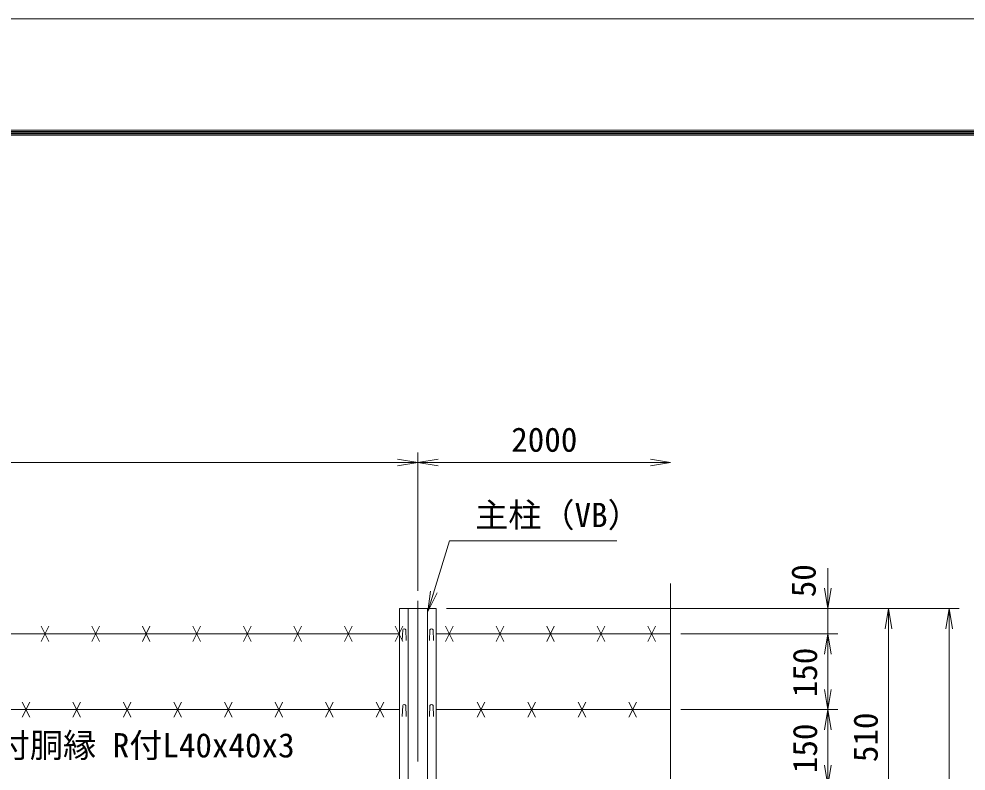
# Model space of a CAD drawing. Units: millimetres, scale not verified. Extents: x -4200 to 4200, y -2970 to 2970.
# Drawn here: x -2174 to -300, y 1482 to 2970 of the extents above; entities that cross this region are included whole.
import ezdxf
from ezdxf.enums import TextEntityAlignment as Align

# ---------------------------------------------------------------- set-up
doc = ezdxf.new("R2010")
doc.units = ezdxf.units.MM
doc.header["$LTSCALE"] = 10
doc.linetypes.add('USER1', pattern=[50.8, 31.75, -6.35, 6.35, -6.35])
for name, color, linetype, lineweight in [('0-0_D-STR1', 1, 'Continuous', 18), ('0-1_D-BMK', 2, 'USER1', 13), ('0-2_D-STR-DIM', 7, 'Continuous', 13), ('0-3_D-STR3', 3, 'Continuous', 13), ('0-7_D-STR-TXT', 7, 'Continuous', 13), ('0-8_0', 7, 'Continuous', 18), ('0-B_D-TTL', 7, 'Continuous', 18)]:
    doc.layers.add(name, color=color, linetype=linetype, lineweight=lineweight)
doc.styles.add('ＭＳ ゴシック', font='')
doc.styles.get('ＭＳ ゴシック').set_extended_font_data('MS Gothic')

# ---------------------------------------------------------------- blocks, each defined once
blk = doc.blocks.new('_Open')
at = {"layer": '0-8_0'}
blk.add_line((-10, 1.667), (0, 0), dxfattribs=at)
blk.add_lwpolyline([(-10, -1.667), (0, 0), (-10, 0)], dxfattribs=at)

msp = doc.modelspace()

# ---------------------------------------------------------------- linework, layer by layer
at = {"layer": '0-0_D-STR1'}
for p, q in [((-1403.97, -461.02), (-1403.97, 1803.98)), ((-1365.97, -461.02), (-1365.97, 1803.98)), ((-1348.47, -461.02), (-1348.47, 1803.98)), ((-1414.97, 1761.86), (-1415.72, 1740.36)), ((-1408.97, 1761.86), (-1408.22, 1740.36)), ((-1360.97, 1761.86), (-1361.72, 1740.36)), ((-1354.97, 1761.86), (-1354.22, 1740.36)), ((-1414.97, 1611.86), (-1415.72, 1590.36)), ((-1408.97, 1611.86), (-1408.22, 1590.36)), ((-1360.97, 1611.86), (-1361.72, 1590.36)), ((-1354.97, 1611.86), (-1354.22, 1590.36))]:
    msp.add_line(p, q, dxfattribs=at)
msp.add_lwpolyline([(-1421.47, -461.02), (-1421.47, 1803.98), (-1348.47, 1803.98)], dxfattribs=at)
for centre in [(-1411.97, 1760.61), (-1357.97, 1760.61), (-1411.97, 1610.61), (-1357.97, 1610.61)]:
    msp.add_arc(centre, 3.25, 22.61986, 157.38014, dxfattribs=at)
at = {"layer": '0-1_D-BMK'}
msp.add_line((-1384.97, 1818.98), (-1384.97, -476.02), dxfattribs=at)
at = {"layer": '0-2_D-STR-DIM'}
for p, q in [((-1384.97, 1838.98), (-1384.97, 2112.76)), ((-1384.97, 1838.98), (-1384.97, 2112.76)), ((-3384.97, 2092.76), (-1384.97, 2092.76)), ((-1384.97, 2092.76), (-884.97, 2092.76)), ((-573.93, 1843.98), (-573.93, 1883.98)), ((-884.97, 1853.43), (-884.97, 634.63)), ((-1328.47, 1803.98), (-433.93, 1803.98)), ((-1328.47, 1803.98), (-313.93, 1803.98)), ((-1328.47, 1803.98), (-553.93, 1803.98)), ((-573.93, 1753.98), (-573.93, 1803.98)), ((-453.93, 1293.98), (-453.93, 1803.98)), ((-333.93, -461.02), (-333.93, 1803.98)), ((-864.97, 1753.98), (-553.93, 1753.98)), ((-864.97, 1753.98), (-553.93, 1753.98)), ((-573.93, 1603.98), (-573.93, 1753.98)), ((-573.93, 1713.98), (-573.93, 1673.98)), ((-864.97, 1603.98), (-553.93, 1603.98)), ((-864.97, 1603.98), (-553.93, 1603.98)), ((-573.93, 1453.98), (-573.93, 1603.98))]:
    msp.add_line(p, q, dxfattribs=at)
at = {"layer": '0-3_D-STR3'}
for p, q in [((-2129.97, 1738.98), (-2114.97, 1768.98)), ((-2129.97, 1768.98), (-2114.97, 1738.98)), ((-2029.97, 1738.98), (-2014.97, 1768.98)), ((-2029.97, 1768.98), (-2014.97, 1738.98)), ((-1929.97, 1738.98), (-1914.97, 1768.98)), ((-1929.97, 1768.98), (-1914.97, 1738.98)), ((-1829.97, 1738.98), (-1814.97, 1768.98)), ((-1829.97, 1768.98), (-1814.97, 1738.98)), ((-1729.97, 1738.98), (-1714.97, 1768.98)), ((-1729.97, 1768.98), (-1714.97, 1738.98)), ((-1629.97, 1738.98), (-1614.97, 1768.98)), ((-1629.97, 1768.98), (-1614.97, 1738.98)), ((-1529.97, 1738.98), (-1514.97, 1768.98)), ((-1529.97, 1768.98), (-1514.97, 1738.98)), ((-1429.97, 1738.98), (-1414.97, 1768.98)), ((-1429.97, 1768.98), (-1414.97, 1738.98)), ((-1329.97, 1738.98), (-1314.97, 1768.98)), ((-1329.97, 1768.98), (-1314.97, 1738.98)), ((-1229.97, 1738.98), (-1214.97, 1768.98)), ((-1229.97, 1768.98), (-1214.97, 1738.98)), ((-1129.97, 1738.98), (-1114.97, 1768.98)), ((-1129.97, 1768.98), (-1114.97, 1738.98)), ((-1029.97, 1738.98), (-1014.97, 1768.98)), ((-1029.97, 1768.98), (-1014.97, 1738.98)), ((-929.97, 1738.98), (-914.97, 1768.98)), ((-929.97, 1768.98), (-914.97, 1738.98)), ((-3359.97, 1753.98), (-1421.47, 1753.98)), ((-1348.47, 1753.98), (-884.97, 1753.98)), ((-2167.47, 1618.98), (-2152.47, 1588.98)), ((-2167.47, 1588.98), (-2152.47, 1618.98)), ((-2067.47, 1618.98), (-2052.47, 1588.98)), ((-2067.47, 1588.98), (-2052.47, 1618.98)), ((-1967.47, 1618.98), (-1952.47, 1588.98)), ((-1967.47, 1588.98), (-1952.47, 1618.98)), ((-1867.47, 1618.98), (-1852.47, 1588.98)), ((-1867.47, 1588.98), (-1852.47, 1618.98)), ((-1767.47, 1618.98), (-1752.47, 1588.98)), ((-1767.47, 1588.98), (-1752.47, 1618.98)), ((-1667.47, 1618.98), (-1652.47, 1588.98)), ((-1667.47, 1588.98), (-1652.47, 1618.98)), ((-1567.47, 1618.98), (-1552.47, 1588.98)), ((-1567.47, 1588.98), (-1552.47, 1618.98)), ((-1467.47, 1618.98), (-1452.47, 1588.98)), ((-1467.47, 1588.98), (-1452.47, 1618.98)), ((-1267.47, 1618.98), (-1252.47, 1588.98)), ((-1267.47, 1588.98), (-1252.47, 1618.98)), ((-1167.47, 1618.98), (-1152.47, 1588.98)), ((-1167.47, 1588.98), (-1152.47, 1618.98)), ((-1067.47, 1618.98), (-1052.47, 1588.98)), ((-1067.47, 1588.98), (-1052.47, 1618.98)), ((-967.47, 1618.98), (-952.47, 1588.98)), ((-967.47, 1588.98), (-952.47, 1618.98)), ((-3359.97, 1603.98), (-1421.47, 1603.98)), ((-1348.47, 1603.98), (-884.97, 1603.98))]:
    msp.add_line(p, q, dxfattribs=at)
at = {"layer": '0-7_D-STR-TXT'}
msp.add_lwpolyline([(-991.26, 1937.86), (-1322.64, 1937.86), (-1364.33, 1800.2)], dxfattribs=at)
at = {"layer": '0-B_D-TTL', "color": 2}
msp.add_lwpolyline([(-4200, 2970), (4200, 2970), (4200, -2970), (-4200, -2970)], close=True, dxfattribs=at)
at = {"layer": '0-B_D-TTL'}
for points in [[(-3930, 2750), (3930, 2750), (3930, -2750), (-3930, -2750)], [(-3927.5, 2747.5), (3927.5, 2747.5), (3927.5, -2747.5), (-3927.5, -2747.5)], [(-3925, 2745), (3925, 2745), (3925, -2745), (-3925, -2745)], [(-3922.5, 2742.5), (3922.5, 2742.5), (3922.5, -2742.5), (-3922.5, -2742.5)], [(-3920, 2740), (3920, 2740), (3920, -2740), (-3920, -2740)]]:
    msp.add_lwpolyline(points, close=True, dxfattribs=at)

# ---------------------------------------------------------------- block references
at = {"layer": '0-2_D-STR-DIM', "xscale": 4, "yscale": 4}
for p in [(-1384.97, 2092.76), (-884.97, 2092.76)]:
    msp.add_blockref('_Open', p, dxfattribs=at)
for p, rotation in [((-1384.97, 2092.76), 180), ((-573.93, 1803.98), 270), ((-453.93, 1803.98), 90), ((-333.93, 1803.98), 90), ((-573.93, 1753.98), 90), ((-573.93, 1753.98), 90), ((-573.93, 1603.98), 270), ((-573.93, 1603.98), 90), ((-573.93, 1453.98), 270)]:
    msp.add_blockref('_Open', p, dxfattribs=dict(at, rotation=rotation))
at = {"layer": '0-7_D-STR-TXT', "xscale": 4, "yscale": 4, "rotation": 253.14944}
msp.add_blockref('_Open', (-1364.91, 1798.28), dxfattribs=at)

# ---------------------------------------------------------------- texts
at = {"layer": '0-2_D-STR-DIM', "style": 'ＭＳ ゴシック'}
msp.add_text('2000', height=48.09, dxfattribs=at).set_placement((-1200.24, 2099.51), align=Align.BOTTOM_LEFT)
for s, p in [('50', (-583.44, 1826.2)), ('150', (-580.68, 1628.32)), ('510', (-460.68, 1500.09)), ('150', (-580.68, 1478.32))]:
    msp.add_text(s, height=48.09, rotation=90, dxfattribs=at).set_placement(p, align=Align.BOTTOM_LEFT)
at = {"layer": '0-7_D-STR-TXT', "style": 'ＭＳ ゴシック'}
for s, p in [('主柱（VB）', (-1271.72, 1950.44)), ('爪付胴縁 R付L40x40x3', (-2283.81, 1494.96))]:
    msp.add_text(s, height=48.09, dxfattribs=at).set_placement(p, align=Align.BOTTOM_LEFT)

doc.saveas('drawing.dxf')
